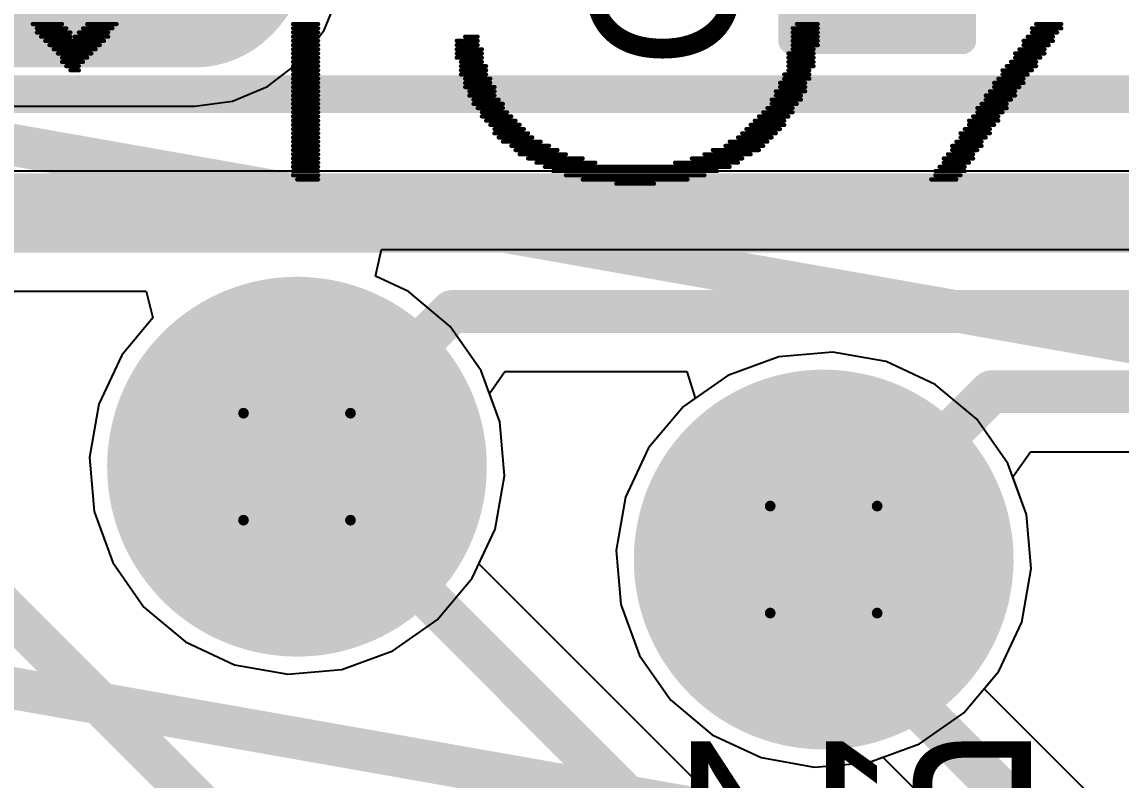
# Model space of a CAD drawing. Header units: inches. Extents: x -8 to 384, y -12 to 64.
# Drawn here: x 6.43 to 11.65, y -5.62 to -2.02 of the extents above; entities that cross this region are included whole.
import ezdxf

# ---------------------------------------------------------------- set-up
doc = ezdxf.new("R2010")
doc.units = ezdxf.units.IN
for name, color, linetype in [('Board_outline', 216, 'Continuous'), ('Bottom Layer', 5, 'Continuous'), ('Bottom Overlay', 54, 'Continuous'), ('Bottom Solder', 6, 'Continuous'), ('Drill Drawing', 1, 'Continuous'), ('Multi-Layer', 9, 'Continuous'), ('Pad Holes', 156, 'Continuous'), ('Top Layer', 1, 'Continuous'), ('Top Overlay', 2, 'Continuous'), ('Top Paste', 8, 'Continuous'), ('Top Solder', 216, 'Continuous')]:
    doc.layers.add(name, color=color, linetype=linetype)
doc.styles.add('Arial', font='', dxfattribs={"height": 0.2})
doc.styles.get('Arial').set_extended_font_data('Arial')

# ---------------------------------------------------------------- blocks, each defined once
blk = doc.blocks.new('HDR1X8_10')
at = {"layer": 'Bottom Layer'}
h = blk.add_hatch(color=5, dxfattribs=at)
edge = h.paths.add_edge_path()
edge.add_arc((5.08000254, -5.08e-06), 0.7999984, 0, 360)
h = blk.add_hatch(color=5, dxfattribs=at)
edge = h.paths.add_edge_path()
edge.add_arc((7.619999999999999, -2.54e-06), 0.7999984, 0, 360)
at = {"layer": 'Bottom Solder'}
h = blk.add_hatch(color=6, dxfattribs=at)
edge = h.paths.add_edge_path()
edge.add_arc((5.08000254, -5.08e-06), 0.9015983999999999, 0, 360)
h = blk.add_hatch(color=6, dxfattribs=at)
edge = h.paths.add_edge_path()
edge.add_arc((7.619999999999999, -2.54e-06), 0.9015983999999999, 0, 360)
at = {"layer": 'Multi-Layer'}
h = blk.add_hatch(color=9, dxfattribs=at)
edge = h.paths.add_edge_path()
edge.add_arc((5.08000254, -5.08e-06), 0.7999984, 0, 360)
h = blk.add_hatch(color=9, dxfattribs=at)
edge = h.paths.add_edge_path()
edge.add_arc((7.619999999999999, -2.54e-06), 0.7999984, 0, 360)
at = {"layer": 'Pad Holes'}
h = blk.add_hatch(color=7, dxfattribs=at)
edge = h.paths.add_edge_path()
edge.add_arc((5.08000254, -5.08e-06), 0.47500032, 0, 360)
h = blk.add_hatch(color=7, dxfattribs=at)
edge = h.paths.add_edge_path()
edge.add_arc((7.619999999999999, -2.54e-06), 0.47500032, 0, 360)
at = {"layer": 'Top Layer'}
h = blk.add_hatch(color=1, dxfattribs=at)
edge = h.paths.add_edge_path()
edge.add_arc((5.08000254, -5.08e-06), 0.7999984, 0, 360)
h = blk.add_hatch(color=1, dxfattribs=at)
edge = h.paths.add_edge_path()
edge.add_arc((7.619999999999999, -2.54e-06), 0.7999984, 0, 360)
at = {"layer": 'Top Solder'}
h = blk.add_hatch(color=216, dxfattribs=at)
edge = h.paths.add_edge_path()
edge.add_arc((5.08000254, -5.08e-06), 0.9015983999999999, 0, 360)
h = blk.add_hatch(color=216, dxfattribs=at)
edge = h.paths.add_edge_path()
edge.add_arc((7.619999999999999, -2.54e-06), 0.9015983999999999, 0, 360)
at = {"layer": 'Top Overlay', "const_width": 0.1999996}
for points in [[(-1.27, 1.27), (19.05, 1.26999746)], [(-1.27, -1.27), (19.05, -1.27000254)]]:
    blk.add_lwpolyline(points, dxfattribs=at)
blk = doc.blocks.new('C___0402_86')
at = {"layer": 'Top Layer'}
for points in [[(-0.6985, -0.3175), (-0.6985, 0.3175), (-0.2412999999999999, 0.3175), (-0.2413, -0.3175)], [(0.2412999999999999, -0.3175), (0.2413, 0.3175), (0.6985, 0.3175), (0.6985, -0.3175)]]:
    blk.add_hatch(color=1, dxfattribs=at).paths.add_polyline_path(points)
at = {"layer": 'Top Paste'}
for points in [[(-0.6985, -0.3175), (-0.6985, 0.3175), (-0.2412999999999999, 0.3175), (-0.2413, -0.3175)], [(0.2412999999999999, -0.3175), (0.2413, 0.3175), (0.6985, 0.3175), (0.6985, -0.3175)]]:
    blk.add_hatch(color=8, dxfattribs=at).paths.add_polyline_path(points)
at = {"layer": 'Top Solder'}
for points in [[(-0.7584998799999999, -0.37749988), (-0.7584998799999999, 0.37749988), (-0.18130012, 0.37749988), (-0.18130012, -0.37749988)], [(0.18130012, -0.37749988), (0.18130012, 0.37749988), (0.7584998799999999, 0.37749988), (0.7584998799999999, -0.37749988)]]:
    blk.add_hatch(color=216, dxfattribs=at).paths.add_polyline_path(points)
at = {"layer": 'Top Overlay', "const_width": 0.127}
for points in [[(-0.7874, 0.4064), (-0.7874, -0.4064)], [(-0.7874, 0.4064), (-0.2794, 0.4064)], [(0.2794, 0.4064), (0.7874, 0.4064)], [(0.7874, 0.4064), (0.7874, -0.4064)], [(-0.7874, -0.4064), (-0.2794, -0.4064)], [(0.2794, -0.4064), (0.7874, -0.4064)]]:
    blk.add_lwpolyline(points, dxfattribs=at)
at = {"layer": 'Top Overlay', "const_width": 0.0635}
for points in [[(-0.8191499999999999, 0.4064, 1), (-0.7556499999999999, 0.4064, 1)], [(-0.8191499999999999, 0.4064, 1), (-0.7556499999999999, 0.4064, 1)], [(-0.31115, 0.4064, 1), (-0.24765, 0.4064, 1)], [(0.24765, 0.4064, 1), (0.31115, 0.4064, 1)], [(0.7556499999999999, 0.4064, 1), (0.8191499999999999, 0.4064, 1)], [(0.7556499999999999, 0.4064, 1), (0.8191499999999999, 0.4064, 1)], [(-0.8191499999999999, -0.4064, 1), (-0.7556499999999999, -0.4064, 1)], [(-0.8191499999999999, -0.4064, 1), (-0.7556499999999999, -0.4064, 1)], [(-0.31115, -0.4064, 1), (-0.24765, -0.4064, 1)], [(0.24765, -0.4064, 1), (0.31115, -0.4064, 1)], [(0.7556499999999999, -0.4064, 1), (0.8191499999999999, -0.4064, 1)], [(0.7556499999999999, -0.4064, 1), (0.8191499999999999, -0.4064, 1)]]:
    blk.add_lwpolyline(points, format="xyb", close=True, dxfattribs=at)

msp = doc.modelspace()

# ---------------------------------------------------------------- linework, layer by layer
at = {"layer": 'Board_outline', "const_width": 0.254}
msp.add_lwpolyline([(37.53680072, 13.3604, 1), (-7.46320072, 13.3604, 1)], format="xyb", close=True, dxfattribs=at)
at = {"layer": 'Bottom Layer'}
for p, q in [((8.10770032, -3.22594224), (8.13585622, -3.09894224)), ((8.13585622, -3.09894224), (9.590059559999998, -3.09894224)), ((9.590059559999998, -3.09894224), (9.59007226, -3.09894478)), ((9.59007226, -3.09894478), (19.64131454, -3.09894478)), ((8.264695179999999, -3.29915012), (8.10770032, -3.22594224)), ((8.461918559999999, -3.46464128), (8.264695179999999, -3.29915012)), ((8.60959162, -3.67554002), (8.461918559999999, -3.46464128)), ((10.27921998, -3.586703519999999), (10.02274094, -3.60914188)), ((10.53276786, -3.63141006), (10.27921998, -3.586703519999999)), ((10.02274094, -3.60914188), (9.780805939999999, -3.6971986)), ((10.76610496, -3.74021604), (10.53276786, -3.63141006)), ((8.697648339999999, -3.917475019999999), (8.60959162, -3.67554002)), ((9.780805939999999, -3.6971986), (9.5699072, -3.84487166)), ((10.96332834, -3.905707199999999), (10.76610496, -3.74021604)), ((9.5699072, -3.84487166), (9.40441604, -4.04209504)), ((11.1110014, -4.116605939999999), (10.96332834, -3.905707199999999)), ((8.7200867, -4.17395406), (8.697648339999999, -3.917475019999999)), ((9.40441604, -4.04209504), (9.29561006, -4.275432139999999)), ((11.19905812, -4.35854094), (11.1110014, -4.116605939999999)), ((8.67538016, -4.42750194), (8.7200867, -4.17395406)), ((9.29561006, -4.275432139999999), (9.25090352, -4.52898002)), ((11.22149648, -4.61501998), (11.19905812, -4.35854094)), ((8.598692479999999, -4.59196186), (8.67538016, -4.42750194)), ((9.25090352, -4.52898002), (9.273341879999998, -4.78545906)), ((10.4521, -6.445371919999999), (8.598692479999999, -4.59196186)), ((11.17678994, -4.86856786), (11.22149648, -4.61501998)), ((9.273341879999998, -4.78545906), (9.3613986, -5.02739406)), ((11.06798396, -5.10190496), (11.17678994, -4.86856786)), ((9.3613986, -5.02739406), (9.50907166, -5.2382928)), ((10.9981746, -5.18510012), (11.06798396, -5.10190496)), ((12.11804536, -6.30497342), (10.9981746, -5.18510012)), ((9.50907166, -5.2382928), (9.70629504, -5.40378396)), ((9.70629504, -5.40378396), (9.93963214, -5.51258994)), ((9.93963214, -5.51258994), (10.19318002, -5.55729648)), ((10.44965906, -5.53485812), (10.51749484, -5.51016932)), ((10.51749484, -5.51016932), (11.27809276, -6.27076724)), ((10.19318002, -5.55729648), (10.44965906, -5.53485812))]:
    msp.add_line(p, q, dxfattribs=at)
for points, const_width in [([(6.29919492, -2.36219492), (10.20388612, -2.36219492)], 0.1778), ([(10.20388612, -2.36219492), (10.2038912, -2.3622)], 0.1778), ([(10.2038912, -2.3622), (19.44878, -2.3622)], 0.1778), ([(6.106660379999999, -2.82701746), (9.590069719999999, -2.82701746)], 0.1778), ([(9.590069719999999, -2.82701746), (9.59007226, -2.82702)], 0.1778), ([(9.59007226, -2.82702), (19.64131454, -2.82702)], 0.1778), ([(5.233380439999999, -3.68986562), (8.33801482, -6.7945)], 0.2032), ([(7.73479022, -4.13093408), (10.39835614, -6.7945)], 0.2032), ([(10.2362, -4.826), (10.2362, -4.571999999999999)], 0.2032), ([(10.2362, -4.826), (12.1539, -6.7437)], 0.2032)]:
    msp.add_lwpolyline(points, dxfattribs=dict(at, const_width=const_width))
for points, const_width in [([(10.15943612, -2.36219492, 1), (10.24833612, -2.36219492, 1)], 0.0889), ([(10.15943612, -2.36219492, 1), (10.24833612, -2.36219492, 1)], 0.0889), ([(10.1594412, -2.3622, 1), (10.2483412, -2.3622, 1)], 0.0889), ([(10.1594412, -2.3622, 1), (10.2483412, -2.3622, 1)], 0.0889), ([(9.54561972, -2.82701746, 1), (9.634519719999998, -2.82701746, 1)], 0.0889), ([(9.54561972, -2.82701746, 1), (9.634519719999998, -2.82701746, 1)], 0.0889), ([(9.545622259999998, -2.82702, 1), (9.634522259999999, -2.82702, 1)], 0.0889), ([(9.545622259999998, -2.82702, 1), (9.634522259999999, -2.82702, 1)], 0.0889), ([(7.683990219999999, -4.13093408, 1), (7.78559022, -4.13093408, 1)], 0.1016), ([(10.1854, -4.571999999999999, 1), (10.287, -4.571999999999999, 1)], 0.1016), ([(10.1854, -4.826, 1), (10.287, -4.826, 1)], 0.1016), ([(10.1854, -4.826, 1), (10.287, -4.826, 1)], 0.1016)]:
    msp.add_lwpolyline(points, format="xyb", close=True, dxfattribs=dict(at, const_width=const_width))
at = {"layer": 'Bottom Overlay', "const_width": 0.019939}
for points in [[(6.479379979999999, -2.02939142), (6.61896314, -2.02939142)], [(6.73860476, -2.02939142), (6.87818538, -2.02939142)], [(7.715671639999999, -2.02939142), (7.83531072, -2.02939142)], [(10.10849134, -2.02939142), (10.20819142, -2.02939142)], [(11.24508038, -2.02939142), (11.364722, -2.02939142)], [(6.499321520000001, -2.04933042), (6.63890214, -2.04933042)], [(6.499321520000001, -2.06927196), (6.658843679999999, -2.06927196)], [(6.519263059999999, -2.08921096), (6.658843679999999, -2.08921096)], [(6.67878268, -2.08921096), (6.838304839999999, -2.08921096)], [(6.69872422, -2.06927196), (6.838304839999999, -2.06927196)], [(6.718663219999999, -2.04933042), (6.85824384, -2.04933042)], [(7.715671639999999, -2.04933042), (7.83531072, -2.04933042)], [(7.715671639999999, -2.06927196), (7.83531072, -2.06927196)], [(7.715671639999999, -2.08921096), (7.83531072, -2.08921096)], [(8.5332189, -2.08921096), (8.59304098, -2.08921096)], [(10.08855234, -2.04933042), (10.20819142, -2.04933042)], [(10.08855234, -2.06927196), (10.20819142, -2.06927196)], [(10.08855234, -2.08921096), (10.20819142, -2.08921096)], [(11.20519984, -2.08921096), (11.32484146, -2.08921096)], [(11.22514138, -2.04933042), (11.364722, -2.04933042)], [(11.22514138, -2.06927196), (11.34478046, -2.06927196)], [(6.539202059999999, -2.10914996), (6.818365839999999, -2.10914996)], [(6.559143600000001, -2.1290915), (6.7984243, -2.1290915)], [(6.5790826, -2.1490305), (6.778482759999999, -2.1490305)], [(7.715671639999999, -2.10914996), (7.83531072, -2.10914996)], [(7.715671639999999, -2.1290915), (7.83531072, -2.1290915)], [(7.715671639999999, -2.1490305), (7.83531072, -2.1490305)], [(8.49333836, -2.10914996), (8.59304098, -2.10914996)], [(8.49333836, -2.1290915), (8.59304098, -2.1290915)], [(8.49333836, -2.1490305), (8.612979979999999, -2.1490305)], [(10.08855234, -2.10914996), (10.20819142, -2.10914996)], [(10.08855234, -2.1290915), (10.20819142, -2.1290915)], [(10.08855234, -2.1490305), (10.18825242, -2.1490305)], [(11.1653193, -2.1490305), (11.28496092, -2.1490305)], [(11.18526084, -2.10914996), (11.32484146, -2.10914996)], [(11.18526084, -2.1290915), (11.30490246, -2.1290915)], [(6.599021599999999, -2.16897204), (6.758543759999999, -2.16897204)], [(6.61896314, -2.18891104), (6.73860476, -2.18891104)], [(7.715671639999999, -2.16897204), (7.83531072, -2.16897204)], [(7.715671639999999, -2.18891104), (7.83531072, -2.18891104)], [(8.49333836, -2.16897204), (8.612979979999999, -2.16897204)], [(8.49333836, -2.18891104), (8.612979979999999, -2.18891104)], [(10.0686108, -2.16897204), (10.18825242, -2.16897204)], [(10.0686108, -2.18891104), (10.18825242, -2.18891104)], [(11.1453803, -2.16897204), (11.28496092, -2.16897204)], [(11.1453803, -2.18891104), (11.26502192, -2.18891104)], [(6.61896314, -2.20885258), (6.718663219999999, -2.20885258)], [(6.63890214, -2.22879158), (6.69872422, -2.22879158)], [(6.658843679999999, -2.24873312), (6.69872422, -2.24873312)], [(7.715671639999999, -2.20885258), (7.83531072, -2.20885258)], [(7.715671639999999, -2.22879158), (7.83531072, -2.22879158)], [(7.715671639999999, -2.24873312), (7.83531072, -2.24873312)], [(8.513277359999998, -2.20885258), (8.612979979999999, -2.20885258)], [(8.513277359999998, -2.22879158), (8.63291898, -2.22879158)], [(8.513277359999998, -2.24873312), (8.63291898, -2.24873312)], [(10.0686108, -2.20885258), (10.18825242, -2.20885258)], [(10.0686108, -2.22879158), (10.18825242, -2.22879158)], [(10.0686108, -2.24873312), (10.16831088, -2.24873312)], [(11.08555822, -2.24873312), (11.22514138, -2.24873312)], [(11.10549976, -2.22879158), (11.24508038, -2.22879158)], [(11.1254413, -2.20885258), (11.24508038, -2.20885258)], [(7.715671639999999, -2.26867212), (7.83531072, -2.26867212)], [(7.715671639999999, -2.28861112), (7.83531072, -2.28861112)], [(8.513277359999998, -2.26867212), (8.63291898, -2.26867212)], [(8.5332189, -2.28861112), (8.652860519999999, -2.28861112)], [(10.04866926, -2.26867212), (10.16831088, -2.26867212)], [(10.04866926, -2.28861112), (10.16831088, -2.28861112)], [(11.06561922, -2.28861112), (11.18526084, -2.28861112)], [(11.08555822, -2.26867212), (11.20519984, -2.26867212)], [(7.715671639999999, -2.30855266), (7.83531072, -2.30855266)], [(7.715671639999999, -2.3284942), (7.83531072, -2.3284942)], [(7.715671639999999, -2.3484332), (7.83531072, -2.3484332)], [(8.5332189, -2.30855266), (8.652860519999999, -2.30855266)], [(8.5332189, -2.3284942), (8.67279952, -2.3284942)], [(8.553157899999999, -2.3484332), (8.67279952, -2.3484332)], [(10.00879126, -2.3484332), (10.14837188, -2.3484332)], [(10.02873026, -2.30855266), (10.14837188, -2.30855266)], [(10.02873026, -2.3284942), (10.14837188, -2.3284942)], [(11.02573868, -2.3484332), (11.1453803, -2.3484332)], [(11.04568022, -2.30855266), (11.18526084, -2.30855266)], [(11.04568022, -2.3284942), (11.1653193, -2.3284942)], [(7.715671639999999, -2.3683722), (7.83531072, -2.3683722)], [(7.715671639999999, -2.38831374), (7.83531072, -2.38831374)], [(7.715671639999999, -2.40825274), (7.83531072, -2.40825274)], [(8.553157899999999, -2.3683722), (8.67279952, -2.3683722)], [(8.5730969, -2.38831374), (8.692738519999999, -2.38831374)], [(8.5730969, -2.40825274), (8.71268006, -2.40825274)], [(9.98884972, -2.38831374), (10.12843288, -2.38831374)], [(9.98884972, -2.40825274), (10.10849134, -2.40825274)], [(10.00879126, -2.3683722), (10.12843288, -2.3683722)], [(10.98586068, -2.40825274), (11.10549976, -2.40825274)], [(11.00579968, -2.3683722), (11.1453803, -2.3683722)], [(11.00579968, -2.38831374), (11.1254413, -2.38831374)], [(7.715671639999999, -2.42819428), (7.83531072, -2.42819428)], [(7.715671639999999, -2.44813328), (7.83531072, -2.44813328)], [(8.59304098, -2.42819428), (8.71268006, -2.42819428)], [(8.612979979999999, -2.44813328), (8.7326216, -2.44813328)], [(9.94897172, -2.44813328), (10.08855234, -2.44813328)], [(9.96891072, -2.42819428), (10.08855234, -2.42819428)], [(10.9659166, -2.42819428), (11.10549976, -2.42819428)], [(10.9659166, -2.44813328), (11.08555822, -2.44813328)], [(7.715671639999999, -2.46807482), (7.83531072, -2.46807482)], [(7.715671639999999, -2.488013819999999), (7.83531072, -2.488013819999999)], [(7.715671639999999, -2.50795536), (7.83531072, -2.50795536)], [(8.612979979999999, -2.46807482), (8.752560599999999, -2.46807482)], [(8.63291898, -2.488013819999999), (8.77250214, -2.488013819999999)], [(8.652860519999999, -2.50795536), (8.79244114, -2.50795536)], [(9.88914964, -2.50795536), (10.04866926, -2.50795536)], [(9.90908864, -2.488013819999999), (10.04866926, -2.488013819999999)], [(9.92903018, -2.46807482), (10.0686108, -2.46807482)], [(10.9260386, -2.488013819999999), (11.06561922, -2.488013819999999)], [(10.9260386, -2.50795536), (11.04568022, -2.50795536)], [(10.9459776, -2.46807482), (11.06561922, -2.46807482)], [(7.715671639999999, -2.52789436), (7.83531072, -2.52789436)], [(7.715671639999999, -2.54783336), (7.83531072, -2.54783336)], [(8.67279952, -2.52789436), (8.812380139999998, -2.52789436)], [(8.67279952, -2.54783336), (8.83232168, -2.54783336)], [(9.849269099999999, -2.54783336), (10.00879126, -2.54783336)], [(9.8692081, -2.52789436), (10.02873026, -2.52789436)], [(10.88615806, -2.54783336), (11.02573868, -2.54783336)], [(10.90609706, -2.52789436), (11.02573868, -2.52789436)], [(7.715671639999999, -2.5677749), (7.83531072, -2.5677749)], [(7.715671639999999, -2.5877139), (7.83531072, -2.5877139)], [(7.715671639999999, -2.6076529), (7.83531072, -2.6076529)], [(8.692738519999999, -2.5677749), (8.852260679999999, -2.5677749)], [(8.71268006, -2.5877139), (8.89214122, -2.5877139)], [(8.752560599999999, -2.6076529), (8.93202176, -2.6076529)], [(9.769508019999998, -2.6076529), (9.94897172, -2.6076529)], [(9.78944956, -2.5877139), (9.96891072, -2.5877139)], [(9.829330099999998, -2.5677749), (9.98884972, -2.5677749)], [(10.84627752, -2.6076529), (10.98586068, -2.6076529)], [(10.86621906, -2.5877139), (10.98586068, -2.5877139)], [(10.88615806, -2.5677749), (11.00579968, -2.5677749)], [(7.715671639999999, -2.62759698), (7.83531072, -2.62759698)], [(7.715671639999999, -2.64753598), (7.83531072, -2.64753598)], [(7.715671639999999, -2.66747498), (7.83531072, -2.66747498)], [(8.77250214, -2.62759698), (8.9719023, -2.62759698)], [(8.79244114, -2.64753598), (9.01178284, -2.64753598)], [(8.83232168, -2.66747498), (9.09154392, -2.66747498)], [(9.60998586, -2.66747498), (9.849269099999999, -2.66747498)], [(9.66980794, -2.64753598), (9.88914964, -2.64753598)], [(9.709688479999999, -2.62759698), (9.92903018, -2.62759698)], [(10.80639698, -2.66747498), (10.9459776, -2.66747498)], [(10.82633852, -2.64753598), (10.9459776, -2.64753598)], [(10.84627752, -2.62759698), (10.9659166, -2.62759698)], [(7.715671639999999, -2.68741652), (7.83531072, -2.68741652)], [(7.715671639999999, -2.70735552), (7.83531072, -2.70735552)], [(8.87219968, -2.68741652), (9.151363459999999, -2.68741652)], [(8.912082759999999, -2.70735552), (9.78944956, -2.70735552)], [(9.530227319999998, -2.68741652), (9.829330099999998, -2.68741652)], [(10.78645544, -2.70735552), (10.90609706, -2.70735552)], [(10.80639698, -2.68741652), (10.9260386, -2.68741652)], [(7.715671639999999, -2.72729452), (7.83531072, -2.72729452)], [(7.715671639999999, -2.74723606), (7.83531072, -2.74723606)], [(7.735613179999999, -2.7671776), (7.83531072, -2.7671776)], [(8.9519633, -2.72729452), (9.72962748, -2.72729452)], [(9.01178284, -2.74723606), (9.66980794, -2.74723606)], [(9.09154392, -2.7671776), (9.59004686, -2.7671776)], [(10.74657744, -2.7671776), (10.86621906, -2.7671776)], [(10.76651644, -2.72729452), (10.90609706, -2.72729452)], [(10.76651644, -2.74723606), (10.88615806, -2.74723606)], [(9.25106354, -2.7871166), (9.4305247, -2.7871166)]]:
    msp.add_lwpolyline(points, dxfattribs=at)
at = {"layer": 'Bottom Overlay', "const_width": 0.0099695}
for points in [[(6.474396499999999, -2.02939142, 1), (6.48436346, -2.02939142, 1)], [(6.613979659999999, -2.02939142, 1), (6.62394662, -2.02939142, 1)], [(6.733621279999999, -2.02939142, 1), (6.743588239999999, -2.02939142, 1)], [(6.8732019, -2.02939142, 1), (6.883168859999999, -2.02939142, 1)], [(7.71068816, -2.02939142, 1), (7.720655119999999, -2.02939142, 1)], [(7.83032724, -2.02939142, 1), (7.840294199999999, -2.02939142, 1)], [(10.10350786, -2.02939142, 1), (10.11347482, -2.02939142, 1)], [(10.20320794, -2.02939142, 1), (10.2131749, -2.02939142, 1)], [(11.2400969, -2.02939142, 1), (11.25006386, -2.02939142, 1)], [(11.35973852, -2.02939142, 1), (11.36970548, -2.02939142, 1)], [(6.494338039999999, -2.04933042, 1), (6.504305, -2.04933042, 1)], [(6.494338039999999, -2.06927196, 1), (6.504305, -2.06927196, 1)], [(6.51427958, -2.08921096, 1), (6.524246539999999, -2.08921096, 1)], [(6.63391866, -2.04933042, 1), (6.643885619999999, -2.04933042, 1)], [(6.6538602, -2.06927196, 1), (6.66382716, -2.06927196, 1)], [(6.6538602, -2.08921096, 1), (6.66382716, -2.08921096, 1)], [(6.673799199999999, -2.08921096, 1), (6.683766159999999, -2.08921096, 1)], [(6.69374074, -2.06927196, 1), (6.703707699999999, -2.06927196, 1)], [(6.71367974, -2.04933042, 1), (6.7236467, -2.04933042, 1)], [(6.833321359999999, -2.06927196, 1), (6.84328832, -2.06927196, 1)], [(6.833321359999999, -2.08921096, 1), (6.84328832, -2.08921096, 1)], [(6.853260359999999, -2.04933042, 1), (6.863227319999999, -2.04933042, 1)], [(7.71068816, -2.04933042, 1), (7.720655119999999, -2.04933042, 1)], [(7.71068816, -2.06927196, 1), (7.720655119999999, -2.06927196, 1)], [(7.71068816, -2.08921096, 1), (7.720655119999999, -2.08921096, 1)], [(7.83032724, -2.04933042, 1), (7.840294199999999, -2.04933042, 1)], [(7.83032724, -2.06927196, 1), (7.840294199999999, -2.06927196, 1)], [(7.83032724, -2.08921096, 1), (7.840294199999999, -2.08921096, 1)], [(8.52823542, -2.08921096, 1), (8.53820238, -2.08921096, 1)], [(8.5880575, -2.08921096, 1), (8.59802446, -2.08921096, 1)], [(10.08356886, -2.04933042, 1), (10.09353582, -2.04933042, 1)], [(10.08356886, -2.06927196, 1), (10.09353582, -2.06927196, 1)], [(10.08356886, -2.08921096, 1), (10.09353582, -2.08921096, 1)], [(10.20320794, -2.04933042, 1), (10.2131749, -2.04933042, 1)], [(10.20320794, -2.06927196, 1), (10.2131749, -2.06927196, 1)], [(10.20320794, -2.08921096, 1), (10.2131749, -2.08921096, 1)], [(11.20021636, -2.08921096, 1), (11.21018332, -2.08921096, 1)], [(11.2201579, -2.04933042, 1), (11.23012486, -2.04933042, 1)], [(11.2201579, -2.06927196, 1), (11.23012486, -2.06927196, 1)], [(11.31985798, -2.08921096, 1), (11.32982494, -2.08921096, 1)], [(11.33979698, -2.06927196, 1), (11.34976394, -2.06927196, 1)], [(11.35973852, -2.04933042, 1), (11.36970548, -2.04933042, 1)], [(6.534218579999999, -2.10914996, 1), (6.54418554, -2.10914996, 1)], [(6.554160119999999, -2.1290915, 1), (6.56412708, -2.1290915, 1)], [(6.574099120000001, -2.1490305, 1), (6.584066079999999, -2.1490305, 1)], [(6.773499279999999, -2.1490305, 1), (6.78346624, -2.1490305, 1)], [(6.793440819999999, -2.1290915, 1), (6.80340778, -2.1290915, 1)], [(6.81338236, -2.10914996, 1), (6.823349319999999, -2.10914996, 1)], [(7.71068816, -2.10914996, 1), (7.720655119999999, -2.10914996, 1)], [(7.71068816, -2.1290915, 1), (7.720655119999999, -2.1290915, 1)], [(7.71068816, -2.1490305, 1), (7.720655119999999, -2.1490305, 1)], [(7.83032724, -2.10914996, 1), (7.840294199999999, -2.10914996, 1)], [(7.83032724, -2.1290915, 1), (7.840294199999999, -2.1290915, 1)], [(7.83032724, -2.1490305, 1), (7.840294199999999, -2.1490305, 1)], [(8.48835488, -2.10914996, 1), (8.49832184, -2.10914996, 1)], [(8.48835488, -2.1290915, 1), (8.49832184, -2.1290915, 1)], [(8.48835488, -2.1490305, 1), (8.49832184, -2.1490305, 1)], [(8.5880575, -2.10914996, 1), (8.59802446, -2.10914996, 1)], [(8.5880575, -2.1290915, 1), (8.59802446, -2.1290915, 1)], [(8.6079965, -2.1490305, 1), (8.617963459999999, -2.1490305, 1)], [(10.08356886, -2.10914996, 1), (10.09353582, -2.10914996, 1)], [(10.08356886, -2.1290915, 1), (10.09353582, -2.1290915, 1)], [(10.08356886, -2.1490305, 1), (10.09353582, -2.1490305, 1)], [(10.18326894, -2.1490305, 1), (10.1932359, -2.1490305, 1)], [(10.20320794, -2.10914996, 1), (10.2131749, -2.10914996, 1)], [(10.20320794, -2.1290915, 1), (10.2131749, -2.1290915, 1)], [(11.16033582, -2.1490305, 1), (11.17030278, -2.1490305, 1)], [(11.18027736, -2.10914996, 1), (11.19024432, -2.10914996, 1)], [(11.18027736, -2.1290915, 1), (11.19024432, -2.1290915, 1)], [(11.27997744, -2.1490305, 1), (11.2899444, -2.1490305, 1)], [(11.29991898, -2.1290915, 1), (11.30988594, -2.1290915, 1)], [(11.31985798, -2.10914996, 1), (11.32982494, -2.10914996, 1)], [(6.59403812, -2.16897204, 1), (6.60400508, -2.16897204, 1)], [(6.613979659999999, -2.18891104, 1), (6.62394662, -2.18891104, 1)], [(6.733621279999999, -2.18891104, 1), (6.743588239999999, -2.18891104, 1)], [(6.75356028, -2.16897204, 1), (6.763527239999999, -2.16897204, 1)], [(7.71068816, -2.16897204, 1), (7.720655119999999, -2.16897204, 1)], [(7.71068816, -2.18891104, 1), (7.720655119999999, -2.18891104, 1)], [(7.83032724, -2.16897204, 1), (7.840294199999999, -2.16897204, 1)], [(7.83032724, -2.18891104, 1), (7.840294199999999, -2.18891104, 1)], [(8.48835488, -2.16897204, 1), (8.49832184, -2.16897204, 1)], [(8.48835488, -2.18891104, 1), (8.49832184, -2.18891104, 1)], [(8.6079965, -2.16897204, 1), (8.617963459999999, -2.16897204, 1)], [(8.6079965, -2.18891104, 1), (8.617963459999999, -2.18891104, 1)], [(10.06362732, -2.16897204, 1), (10.07359428, -2.16897204, 1)], [(10.06362732, -2.18891104, 1), (10.07359428, -2.18891104, 1)], [(10.18326894, -2.16897204, 1), (10.1932359, -2.16897204, 1)], [(10.18326894, -2.18891104, 1), (10.1932359, -2.18891104, 1)], [(11.14039682, -2.16897204, 1), (11.15036378, -2.16897204, 1)], [(11.14039682, -2.18891104, 1), (11.15036378, -2.18891104, 1)], [(11.26003844, -2.18891104, 1), (11.2700054, -2.18891104, 1)], [(11.27997744, -2.16897204, 1), (11.2899444, -2.16897204, 1)], [(6.613979659999999, -2.20885258, 1), (6.62394662, -2.20885258, 1)], [(6.63391866, -2.22879158, 1), (6.643885619999999, -2.22879158, 1)], [(6.6538602, -2.24873312, 1), (6.66382716, -2.24873312, 1)], [(6.69374074, -2.22879158, 1), (6.703707699999999, -2.22879158, 1)], [(6.69374074, -2.24873312, 1), (6.703707699999999, -2.24873312, 1)], [(6.71367974, -2.20885258, 1), (6.7236467, -2.20885258, 1)], [(7.71068816, -2.20885258, 1), (7.720655119999999, -2.20885258, 1)], [(7.71068816, -2.22879158, 1), (7.720655119999999, -2.22879158, 1)], [(7.71068816, -2.24873312, 1), (7.720655119999999, -2.24873312, 1)], [(7.83032724, -2.20885258, 1), (7.840294199999999, -2.20885258, 1)], [(7.83032724, -2.22879158, 1), (7.840294199999999, -2.22879158, 1)], [(7.83032724, -2.24873312, 1), (7.840294199999999, -2.24873312, 1)], [(8.50829388, -2.20885258, 1), (8.51826084, -2.20885258, 1)], [(8.50829388, -2.22879158, 1), (8.51826084, -2.22879158, 1)], [(8.50829388, -2.24873312, 1), (8.51826084, -2.24873312, 1)], [(8.6079965, -2.20885258, 1), (8.617963459999999, -2.20885258, 1)], [(8.6279355, -2.22879158, 1), (8.63790246, -2.22879158, 1)], [(8.6279355, -2.24873312, 1), (8.63790246, -2.24873312, 1)], [(10.06362732, -2.20885258, 1), (10.07359428, -2.20885258, 1)], [(10.06362732, -2.22879158, 1), (10.07359428, -2.22879158, 1)], [(10.06362732, -2.24873312, 1), (10.07359428, -2.24873312, 1)], [(10.1633274, -2.24873312, 1), (10.17329436, -2.24873312, 1)], [(10.18326894, -2.20885258, 1), (10.1932359, -2.20885258, 1)], [(10.18326894, -2.22879158, 1), (10.1932359, -2.22879158, 1)], [(11.08057474, -2.24873312, 1), (11.0905417, -2.24873312, 1)], [(11.10051628, -2.22879158, 1), (11.11048324, -2.22879158, 1)], [(11.12045782, -2.20885258, 1), (11.13042478, -2.20885258, 1)], [(11.2201579, -2.24873312, 1), (11.23012486, -2.24873312, 1)], [(11.2400969, -2.20885258, 1), (11.25006386, -2.20885258, 1)], [(11.2400969, -2.22879158, 1), (11.25006386, -2.22879158, 1)], [(7.71068816, -2.26867212, 1), (7.720655119999999, -2.26867212, 1)], [(7.71068816, -2.28861112, 1), (7.720655119999999, -2.28861112, 1)], [(7.83032724, -2.26867212, 1), (7.840294199999999, -2.26867212, 1)], [(7.83032724, -2.28861112, 1), (7.840294199999999, -2.28861112, 1)], [(8.50829388, -2.26867212, 1), (8.51826084, -2.26867212, 1)], [(8.52823542, -2.28861112, 1), (8.53820238, -2.28861112, 1)], [(8.6279355, -2.26867212, 1), (8.63790246, -2.26867212, 1)], [(8.64787704, -2.28861112, 1), (8.657843999999999, -2.28861112, 1)], [(10.04368578, -2.26867212, 1), (10.05365274, -2.26867212, 1)], [(10.04368578, -2.28861112, 1), (10.05365274, -2.28861112, 1)], [(10.1633274, -2.26867212, 1), (10.17329436, -2.26867212, 1)], [(10.1633274, -2.28861112, 1), (10.17329436, -2.28861112, 1)], [(11.06063574, -2.28861112, 1), (11.0706027, -2.28861112, 1)], [(11.08057474, -2.26867212, 1), (11.0905417, -2.26867212, 1)], [(11.18027736, -2.28861112, 1), (11.19024432, -2.28861112, 1)], [(11.20021636, -2.26867212, 1), (11.21018332, -2.26867212, 1)], [(7.71068816, -2.30855266, 1), (7.720655119999999, -2.30855266, 1)], [(7.71068816, -2.3284942, 1), (7.720655119999999, -2.3284942, 1)], [(7.71068816, -2.3484332, 1), (7.720655119999999, -2.3484332, 1)], [(7.83032724, -2.30855266, 1), (7.840294199999999, -2.30855266, 1)], [(7.83032724, -2.3284942, 1), (7.840294199999999, -2.3284942, 1)], [(7.83032724, -2.3484332, 1), (7.840294199999999, -2.3484332, 1)], [(8.52823542, -2.30855266, 1), (8.53820238, -2.30855266, 1)], [(8.52823542, -2.3284942, 1), (8.53820238, -2.3284942, 1)], [(8.54817442, -2.3484332, 1), (8.558141379999999, -2.3484332, 1)], [(8.64787704, -2.30855266, 1), (8.657843999999999, -2.30855266, 1)], [(8.66781604, -2.3284942, 1), (8.677783, -2.3284942, 1)], [(8.66781604, -2.3484332, 1), (8.677783, -2.3484332, 1)], [(10.00380778, -2.3484332, 1), (10.01377474, -2.3484332, 1)], [(10.02374678, -2.30855266, 1), (10.03371374, -2.30855266, 1)], [(10.02374678, -2.3284942, 1), (10.03371374, -2.3284942, 1)], [(10.1433884, -2.30855266, 1), (10.15335536, -2.30855266, 1)], [(10.1433884, -2.3284942, 1), (10.15335536, -2.3284942, 1)], [(10.1433884, -2.3484332, 1), (10.15335536, -2.3484332, 1)], [(11.0207552, -2.3484332, 1), (11.03072216, -2.3484332, 1)], [(11.04069674, -2.30855266, 1), (11.0506637, -2.30855266, 1)], [(11.04069674, -2.3284942, 1), (11.0506637, -2.3284942, 1)], [(11.14039682, -2.3484332, 1), (11.15036378, -2.3484332, 1)], [(11.16033582, -2.3284942, 1), (11.17030278, -2.3284942, 1)], [(11.18027736, -2.30855266, 1), (11.19024432, -2.30855266, 1)], [(7.71068816, -2.3683722, 1), (7.720655119999999, -2.3683722, 1)], [(7.71068816, -2.38831374, 1), (7.720655119999999, -2.38831374, 1)], [(7.71068816, -2.40825274, 1), (7.720655119999999, -2.40825274, 1)], [(7.83032724, -2.3683722, 1), (7.840294199999999, -2.3683722, 1)], [(7.83032724, -2.38831374, 1), (7.840294199999999, -2.38831374, 1)], [(7.83032724, -2.40825274, 1), (7.840294199999999, -2.40825274, 1)], [(8.54817442, -2.3683722, 1), (8.558141379999999, -2.3683722, 1)], [(8.56811342, -2.38831374, 1), (8.57808038, -2.38831374, 1)], [(8.56811342, -2.40825274, 1), (8.57808038, -2.40825274, 1)], [(8.66781604, -2.3683722, 1), (8.677783, -2.3683722, 1)], [(8.687755039999999, -2.38831374, 1), (8.697722, -2.38831374, 1)], [(8.707696579999999, -2.40825274, 1), (8.71766354, -2.40825274, 1)], [(9.98386624, -2.38831374, 1), (9.9938332, -2.38831374, 1)], [(9.98386624, -2.40825274, 1), (9.9938332, -2.40825274, 1)], [(10.00380778, -2.3683722, 1), (10.01377474, -2.3683722, 1)], [(10.10350786, -2.40825274, 1), (10.11347482, -2.40825274, 1)], [(10.1234494, -2.3683722, 1), (10.13341636, -2.3683722, 1)], [(10.1234494, -2.38831374, 1), (10.13341636, -2.38831374, 1)], [(10.9808772, -2.40825274, 1), (10.99084416, -2.40825274, 1)], [(11.0008162, -2.3683722, 1), (11.01078316, -2.3683722, 1)], [(11.0008162, -2.38831374, 1), (11.01078316, -2.38831374, 1)], [(11.10051628, -2.40825274, 1), (11.11048324, -2.40825274, 1)], [(11.12045782, -2.38831374, 1), (11.13042478, -2.38831374, 1)], [(11.14039682, -2.3683722, 1), (11.15036378, -2.3683722, 1)], [(7.71068816, -2.42819428, 1), (7.720655119999999, -2.42819428, 1)], [(7.71068816, -2.44813328, 1), (7.720655119999999, -2.44813328, 1)], [(7.83032724, -2.42819428, 1), (7.840294199999999, -2.42819428, 1)], [(7.83032724, -2.44813328, 1), (7.840294199999999, -2.44813328, 1)], [(8.5880575, -2.42819428, 1), (8.59802446, -2.42819428, 1)], [(8.6079965, -2.44813328, 1), (8.617963459999999, -2.44813328, 1)], [(8.707696579999999, -2.42819428, 1), (8.71766354, -2.42819428, 1)], [(8.72763812, -2.44813328, 1), (8.73760508, -2.44813328, 1)], [(9.94398824, -2.44813328, 1), (9.9539552, -2.44813328, 1)], [(9.963927239999999, -2.42819428, 1), (9.9738942, -2.42819428, 1)], [(10.08356886, -2.42819428, 1), (10.09353582, -2.42819428, 1)], [(10.08356886, -2.44813328, 1), (10.09353582, -2.44813328, 1)], [(10.96093312, -2.42819428, 1), (10.97090008, -2.42819428, 1)], [(10.96093312, -2.44813328, 1), (10.97090008, -2.44813328, 1)], [(11.08057474, -2.44813328, 1), (11.0905417, -2.44813328, 1)], [(11.10051628, -2.42819428, 1), (11.11048324, -2.42819428, 1)], [(7.71068816, -2.46807482, 1), (7.720655119999999, -2.46807482, 1)], [(7.71068816, -2.488013819999999, 1), (7.720655119999999, -2.488013819999999, 1)], [(7.71068816, -2.50795536, 1), (7.720655119999999, -2.50795536, 1)], [(7.83032724, -2.46807482, 1), (7.840294199999999, -2.46807482, 1)], [(7.83032724, -2.488013819999999, 1), (7.840294199999999, -2.488013819999999, 1)], [(7.83032724, -2.50795536, 1), (7.840294199999999, -2.50795536, 1)], [(8.6079965, -2.46807482, 1), (8.617963459999999, -2.46807482, 1)], [(8.6279355, -2.488013819999999, 1), (8.63790246, -2.488013819999999, 1)], [(8.64787704, -2.50795536, 1), (8.657843999999999, -2.50795536, 1)], [(8.747577119999999, -2.46807482, 1), (8.75754408, -2.46807482, 1)], [(8.767518659999999, -2.488013819999999, 1), (8.77748562, -2.488013819999999, 1)], [(8.78745766, -2.50795536, 1), (8.79742462, -2.50795536, 1)], [(9.88416616, -2.50795536, 1), (9.89413312, -2.50795536, 1)], [(9.904105159999999, -2.488013819999999, 1), (9.914072119999998, -2.488013819999999, 1)], [(9.9240467, -2.46807482, 1), (9.934013659999998, -2.46807482, 1)], [(10.04368578, -2.488013819999999, 1), (10.05365274, -2.488013819999999, 1)], [(10.04368578, -2.50795536, 1), (10.05365274, -2.50795536, 1)], [(10.06362732, -2.46807482, 1), (10.07359428, -2.46807482, 1)], [(10.92105512, -2.488013819999999, 1), (10.93102208, -2.488013819999999, 1)], [(10.92105512, -2.50795536, 1), (10.93102208, -2.50795536, 1)], [(10.94099412, -2.46807482, 1), (10.95096108, -2.46807482, 1)], [(11.04069674, -2.50795536, 1), (11.0506637, -2.50795536, 1)], [(11.06063574, -2.46807482, 1), (11.0706027, -2.46807482, 1)], [(11.06063574, -2.488013819999999, 1), (11.0706027, -2.488013819999999, 1)], [(7.71068816, -2.52789436, 1), (7.720655119999999, -2.52789436, 1)], [(7.71068816, -2.54783336, 1), (7.720655119999999, -2.54783336, 1)], [(7.83032724, -2.52789436, 1), (7.840294199999999, -2.52789436, 1)], [(7.83032724, -2.54783336, 1), (7.840294199999999, -2.54783336, 1)], [(8.66781604, -2.52789436, 1), (8.677783, -2.52789436, 1)], [(8.66781604, -2.54783336, 1), (8.677783, -2.54783336, 1)], [(8.80739666, -2.52789436, 1), (8.81736362, -2.52789436, 1)], [(8.8273382, -2.54783336, 1), (8.83730516, -2.54783336, 1)], [(9.844285619999999, -2.54783336, 1), (9.854252579999999, -2.54783336, 1)], [(9.86422462, -2.52789436, 1), (9.874191579999998, -2.52789436, 1)], [(10.00380778, -2.54783336, 1), (10.01377474, -2.54783336, 1)], [(10.02374678, -2.52789436, 1), (10.03371374, -2.52789436, 1)], [(10.88117458, -2.54783336, 1), (10.89114154, -2.54783336, 1)], [(10.90111358, -2.52789436, 1), (10.91108054, -2.52789436, 1)], [(11.0207552, -2.52789436, 1), (11.03072216, -2.52789436, 1)], [(11.0207552, -2.54783336, 1), (11.03072216, -2.54783336, 1)], [(7.71068816, -2.5677749, 1), (7.720655119999999, -2.5677749, 1)], [(7.71068816, -2.5877139, 1), (7.720655119999999, -2.5877139, 1)], [(7.71068816, -2.6076529, 1), (7.720655119999999, -2.6076529, 1)], [(7.83032724, -2.5677749, 1), (7.840294199999999, -2.5677749, 1)], [(7.83032724, -2.5877139, 1), (7.840294199999999, -2.5877139, 1)], [(7.83032724, -2.6076529, 1), (7.840294199999999, -2.6076529, 1)], [(8.687755039999999, -2.5677749, 1), (8.697722, -2.5677749, 1)], [(8.707696579999999, -2.5877139, 1), (8.71766354, -2.5877139, 1)], [(8.747577119999999, -2.6076529, 1), (8.75754408, -2.6076529, 1)], [(8.8472772, -2.5677749, 1), (8.857244159999999, -2.5677749, 1)], [(8.88715774, -2.5877139, 1), (8.897124699999999, -2.5877139, 1)], [(8.92703828, -2.6076529, 1), (8.93700524, -2.6076529, 1)], [(9.76452454, -2.6076529, 1), (9.7744915, -2.6076529, 1)], [(9.78446608, -2.5877139, 1), (9.79443304, -2.5877139, 1)], [(9.82434662, -2.5677749, 1), (9.83431358, -2.5677749, 1)], [(9.94398824, -2.6076529, 1), (9.9539552, -2.6076529, 1)], [(9.963927239999999, -2.5877139, 1), (9.9738942, -2.5877139, 1)], [(9.98386624, -2.5677749, 1), (9.9938332, -2.5677749, 1)], [(10.84129404, -2.6076529, 1), (10.851261, -2.6076529, 1)], [(10.86123558, -2.5877139, 1), (10.87120254, -2.5877139, 1)], [(10.88117458, -2.5677749, 1), (10.89114154, -2.5677749, 1)], [(10.9808772, -2.5877139, 1), (10.99084416, -2.5877139, 1)], [(10.9808772, -2.6076529, 1), (10.99084416, -2.6076529, 1)], [(11.0008162, -2.5677749, 1), (11.01078316, -2.5677749, 1)], [(7.71068816, -2.62759698, 1), (7.720655119999999, -2.62759698, 1)], [(7.71068816, -2.64753598, 1), (7.720655119999999, -2.64753598, 1)], [(7.71068816, -2.66747498, 1), (7.720655119999999, -2.66747498, 1)], [(7.83032724, -2.62759698, 1), (7.840294199999999, -2.62759698, 1)], [(7.83032724, -2.64753598, 1), (7.840294199999999, -2.64753598, 1)], [(7.83032724, -2.66747498, 1), (7.840294199999999, -2.66747498, 1)], [(8.767518659999999, -2.62759698, 1), (8.77748562, -2.62759698, 1)], [(8.78745766, -2.64753598, 1), (8.79742462, -2.64753598, 1)], [(8.8273382, -2.66747498, 1), (8.83730516, -2.66747498, 1)], [(8.96691882, -2.62759698, 1), (8.976885779999998, -2.62759698, 1)], [(9.006799359999999, -2.64753598, 1), (9.016766319999999, -2.64753598, 1)], [(9.08656044, -2.66747498, 1), (9.0965274, -2.66747498, 1)], [(9.605002379999998, -2.66747498, 1), (9.61496934, -2.66747498, 1)], [(9.664824459999998, -2.64753598, 1), (9.67479142, -2.64753598, 1)], [(9.704704999999999, -2.62759698, 1), (9.71467196, -2.62759698, 1)], [(9.844285619999999, -2.66747498, 1), (9.854252579999999, -2.66747498, 1)], [(9.88416616, -2.64753598, 1), (9.89413312, -2.64753598, 1)], [(9.9240467, -2.62759698, 1), (9.934013659999998, -2.62759698, 1)], [(10.8014135, -2.66747498, 1), (10.81138046, -2.66747498, 1)], [(10.82135504, -2.64753598, 1), (10.831322, -2.64753598, 1)], [(10.84129404, -2.62759698, 1), (10.851261, -2.62759698, 1)], [(10.94099412, -2.64753598, 1), (10.95096108, -2.64753598, 1)], [(10.94099412, -2.66747498, 1), (10.95096108, -2.66747498, 1)], [(10.96093312, -2.62759698, 1), (10.97090008, -2.62759698, 1)], [(7.71068816, -2.68741652, 1), (7.720655119999999, -2.68741652, 1)], [(7.71068816, -2.70735552, 1), (7.720655119999999, -2.70735552, 1)], [(7.83032724, -2.68741652, 1), (7.840294199999999, -2.68741652, 1)], [(7.83032724, -2.70735552, 1), (7.840294199999999, -2.70735552, 1)], [(8.8672162, -2.68741652, 1), (8.87718316, -2.68741652, 1)], [(8.90709928, -2.70735552, 1), (8.917066239999999, -2.70735552, 1)], [(9.14637998, -2.68741652, 1), (9.156346939999999, -2.68741652, 1)], [(9.52524384, -2.68741652, 1), (9.5352108, -2.68741652, 1)], [(9.78446608, -2.70735552, 1), (9.79443304, -2.70735552, 1)], [(9.82434662, -2.68741652, 1), (9.83431358, -2.68741652, 1)], [(10.78147196, -2.70735552, 1), (10.79143892, -2.70735552, 1)], [(10.8014135, -2.68741652, 1), (10.81138046, -2.68741652, 1)], [(10.90111358, -2.70735552, 1), (10.91108054, -2.70735552, 1)], [(10.92105512, -2.68741652, 1), (10.93102208, -2.68741652, 1)], [(7.71068816, -2.72729452, 1), (7.720655119999999, -2.72729452, 1)], [(7.71068816, -2.74723606, 1), (7.720655119999999, -2.74723606, 1)], [(7.7306297, -2.7671776, 1), (7.74059666, -2.7671776, 1)], [(7.83032724, -2.72729452, 1), (7.840294199999999, -2.72729452, 1)], [(7.83032724, -2.74723606, 1), (7.840294199999999, -2.74723606, 1)], [(7.83032724, -2.7671776, 1), (7.840294199999999, -2.7671776, 1)], [(8.94697982, -2.72729452, 1), (8.956946779999999, -2.72729452, 1)], [(9.006799359999999, -2.74723606, 1), (9.016766319999999, -2.74723606, 1)], [(9.08656044, -2.7671776, 1), (9.0965274, -2.7671776, 1)], [(9.58506338, -2.7671776, 1), (9.59503034, -2.7671776, 1)], [(9.664824459999998, -2.74723606, 1), (9.67479142, -2.74723606, 1)], [(9.724644, -2.72729452, 1), (9.73461096, -2.72729452, 1)], [(10.74159396, -2.7671776, 1), (10.75156092, -2.7671776, 1)], [(10.76153296, -2.72729452, 1), (10.77149992, -2.72729452, 1)], [(10.76153296, -2.74723606, 1), (10.77149992, -2.74723606, 1)], [(10.86123558, -2.7671776, 1), (10.87120254, -2.7671776, 1)], [(10.88117458, -2.74723606, 1), (10.89114154, -2.74723606, 1)], [(10.90111358, -2.72729452, 1), (10.91108054, -2.72729452, 1)], [(9.246080059999999, -2.7871166, 1), (9.256047019999999, -2.7871166, 1)], [(9.42554122, -2.7871166, 1), (9.43550818, -2.7871166, 1)]]:
    msp.add_lwpolyline(points, format="xyb", close=True, dxfattribs=at)
at = {"layer": 'Drill Drawing', "const_width": 0.0508}
for points in [[(7.480790219999999, -3.87693408), (7.988790219999999, -3.87693408)], [(7.480790219999999, -4.38493408), (7.480790219999999, -3.87693408)], [(7.988790219999999, -4.38493408), (7.988790219999999, -3.87693408)], [(9.9822, -4.318000000000001), (10.4902, -4.318000000000001)], [(9.9822, -4.826), (9.9822, -4.318000000000001)], [(10.4902, -4.826), (10.4902, -4.318000000000001)], [(7.480790219999999, -4.38493408), (7.988790219999999, -4.38493408)], [(9.9822, -4.826), (10.4902, -4.826)]]:
    msp.add_lwpolyline(points, dxfattribs=at)
at = {"layer": 'Drill Drawing', "const_width": 0.0254}
for points in [[(7.468090219999999, -3.87693408, 1), (7.493490219999999, -3.87693408, 1)], [(7.468090219999999, -3.87693408, 1), (7.493490219999999, -3.87693408, 1)], [(7.97609022, -3.87693408, 1), (8.001490219999999, -3.87693408, 1)], [(7.97609022, -3.87693408, 1), (8.001490219999999, -3.87693408, 1)], [(9.9695, -4.318000000000001, 1), (9.9949, -4.318000000000001, 1)], [(9.9695, -4.318000000000001, 1), (9.9949, -4.318000000000001, 1)], [(10.4775, -4.318000000000001, 1), (10.5029, -4.318000000000001, 1)], [(10.4775, -4.318000000000001, 1), (10.5029, -4.318000000000001, 1)], [(7.468090219999999, -4.38493408, 1), (7.493490219999999, -4.38493408, 1)], [(7.468090219999999, -4.38493408, 1), (7.493490219999999, -4.38493408, 1)], [(7.97609022, -4.38493408, 1), (8.001490219999999, -4.38493408, 1)], [(7.97609022, -4.38493408, 1), (8.001490219999999, -4.38493408, 1)], [(9.9695, -4.826, 1), (9.9949, -4.826, 1)], [(9.9695, -4.826, 1), (9.9949, -4.826, 1)], [(10.4775, -4.826, 1), (10.5029, -4.826, 1)], [(10.4775, -4.826, 1), (10.5029, -4.826, 1)]]:
    msp.add_lwpolyline(points, format="xyb", close=True, dxfattribs=at)
at = {"layer": 'Top Layer'}
for p, q in [((7.863446299999999, -2.0575397), (7.932549539999999, -1.89070996)), ((7.753517639999999, -2.20079824), (7.863446299999999, -2.0575397)), ((7.594737159999999, -2.3262463), (7.7379957, -2.21631764)), ((7.7379957, -2.21631764), (7.753517639999999, -2.20079824)), ((7.427907419999999, -2.39534954), (7.594737159999999, -2.3262463)), ((7.24887806, -2.4189182), (7.427907419999999, -2.39534954)), ((4.54008236, -2.4189182), (7.24887806, -2.4189182)), ((13.00322774, -2.7281251), (5.95061548, -2.7281251)), ((6.241968719999999, -3.2978725), (7.01788538, -3.2978725)), ((7.01788538, -3.2978725), (7.05081902, -3.4248725)), ((7.05081902, -3.4248725), (6.90300626, -3.60102912)), ((6.90300626, -3.60102912), (6.79420028, -3.83436622)), ((8.648669519999999, -3.782905819999999), (8.72151418, -3.6788725)), ((8.72151418, -3.6788725), (9.58555868, -3.6788725)), ((9.58555868, -3.6788725), (9.625601779999998, -3.8058725)), ((8.697648339999999, -3.917475019999999), (8.648669519999999, -3.782905819999999)), ((9.625601779999998, -3.8058725), (9.5699072, -3.84487166)), ((6.79420028, -3.83436622), (6.74949374, -4.0879141)), ((9.5699072, -3.84487166), (9.40441604, -4.04209504)), ((8.7200867, -4.17395406), (8.697648339999999, -3.917475019999999)), ((9.40441604, -4.04209504), (9.29561006, -4.275432139999999)), ((11.13398078, -4.17974018), (11.2178973, -4.06024588)), ((11.2178973, -4.06024588), (11.21860596, -4.0598725)), ((11.21860596, -4.0598725), (12.1727468, -4.0598725)), ((6.74949374, -4.0879141), (6.7719321, -4.344393139999999)), ((8.67538016, -4.42750194), (8.7200867, -4.17395406)), ((11.19905812, -4.35854094), (11.13398078, -4.17974018)), ((9.29561006, -4.275432139999999), (9.25090352, -4.52898002)), ((6.7719321, -4.344393139999999), (6.85998882, -4.58632814)), ((11.22149648, -4.61501998), (11.19905812, -4.35854094)), ((8.566574179999998, -4.66083904), (8.67538016, -4.42750194)), ((9.25090352, -4.52898002), (9.273341879999998, -4.78545906)), ((6.85998882, -4.58632814), (7.007661879999999, -4.79722688)), ((11.17678994, -4.86856786), (11.22149648, -4.61501998)), ((8.40108302, -4.85806242), (8.566574179999998, -4.66083904)), ((7.007661879999999, -4.79722688), (7.204885259999999, -4.962718039999999)), ((9.273341879999998, -4.78545906), (9.3613986, -5.02739406)), ((8.19018428, -5.00573548), (8.40108302, -4.85806242)), ((11.06798396, -5.10190496), (11.17678994, -4.86856786)), ((7.204885259999999, -4.962718039999999), (7.438222359999999, -5.071524019999999)), ((7.94824928, -5.093792199999999), (8.19018428, -5.00573548)), ((9.3613986, -5.02739406), (9.50907166, -5.2382928)), ((7.438222359999999, -5.071524019999999), (7.691770239999999, -5.11623056)), ((7.691770239999999, -5.11623056), (7.94824928, -5.093792199999999)), ((10.9024928, -5.29912834), (11.06798396, -5.10190496)), ((9.50907166, -5.2382928), (9.70629504, -5.40378396)), ((10.69159406, -5.446801399999999), (10.9024928, -5.29912834)), ((9.70629504, -5.40378396), (9.93963214, -5.51258994)), ((10.44965906, -5.53485812), (10.69159406, -5.446801399999999)), ((9.93963214, -5.51258994), (10.19318002, -5.55729648)), ((10.19318002, -5.55729648), (10.44965906, -5.53485812))]:
    msp.add_line(p, q, dxfattribs=at)
for points, const_width in [([(4.25356274, -1.7272), (7.24887806, -1.7272)], 1.016), ([(7.24887806, -1.7272), (7.264399999999999, -1.71167806)], 1.016), ([(5.95060278, -3.0129988), (13.12122852, -3.0129988)], 0.2032), ([(7.734795299999999, -4.13093408), (8.47173058, -3.393998799999999)], 0.2032), ([(8.47173058, -3.393998799999999), (13.2790438, -3.393998799999999)], 0.2032), ([(10.2362, -4.571999999999999), (11.0332012, -3.7749988)], 0.2032), ([(11.0332012, -3.7749988), (13.43685908, -3.7749988)], 0.2032), ([(7.73479022, -4.13093408), (7.734795299999999, -4.13093408)], 0.2032)]:
    msp.add_lwpolyline(points, dxfattribs=dict(at, const_width=const_width))
for points, const_width in [([(6.99487806, -1.7272, 1), (7.50287806, -1.7272, 1)], 0.508), ([(6.99487806, -1.7272, 1), (7.50287806, -1.7272, 1)], 0.508), ([(7.010400000000001, -1.71167806, 1), (7.518399999999999, -1.71167806, 1)], 0.508), ([(8.42093058, -3.393998799999999, 1), (8.52253058, -3.393998799999999, 1)], 0.1016), ([(8.42093058, -3.393998799999999, 1), (8.52253058, -3.393998799999999, 1)], 0.1016), ([(10.9824012, -3.7749988, 1), (11.0840012, -3.7749988, 1)], 0.1016), ([(10.9824012, -3.7749988, 1), (11.0840012, -3.7749988, 1)], 0.1016), ([(7.683990219999999, -4.13093408, 1), (7.78559022, -4.13093408, 1)], 0.1016), ([(7.683995299999999, -4.13093408, 1), (7.7855953, -4.13093408, 1)], 0.1016), ([(7.683995299999999, -4.13093408, 1), (7.7855953, -4.13093408, 1)], 0.1016), ([(10.1854, -4.571999999999999, 1), (10.287, -4.571999999999999, 1)], 0.1016)]:
    msp.add_lwpolyline(points, format="xyb", close=True, dxfattribs=dict(at, const_width=const_width))

# ---------------------------------------------------------------- block references
for name, p, rotation in [('C___0402_86', (10.4902, -1.3208), 90), ('HDR1X8_10', (2.73196558, -3.24879716), 350)]:
    msp.add_blockref(name, p, dxfattribs=dict(rotation=rotation))

# ---------------------------------------------------------------- texts
at = {"layer": 'Bottom Overlay', "style": 'Arial', "text_generation_flag": 2}
msp.add_text('R14', height=0.7111999999999999, dxfattribs=at).set_placement((11.30271044, -6.146683159999999))
at = {"layer": 'Top Overlay', "style": 'Arial'}
msp.add_text('C26', height=0.7111999999999999, rotation=90, dxfattribs=at).set_placement((9.829683159999998, -2.24335848))

doc.saveas('drawing.dxf')
